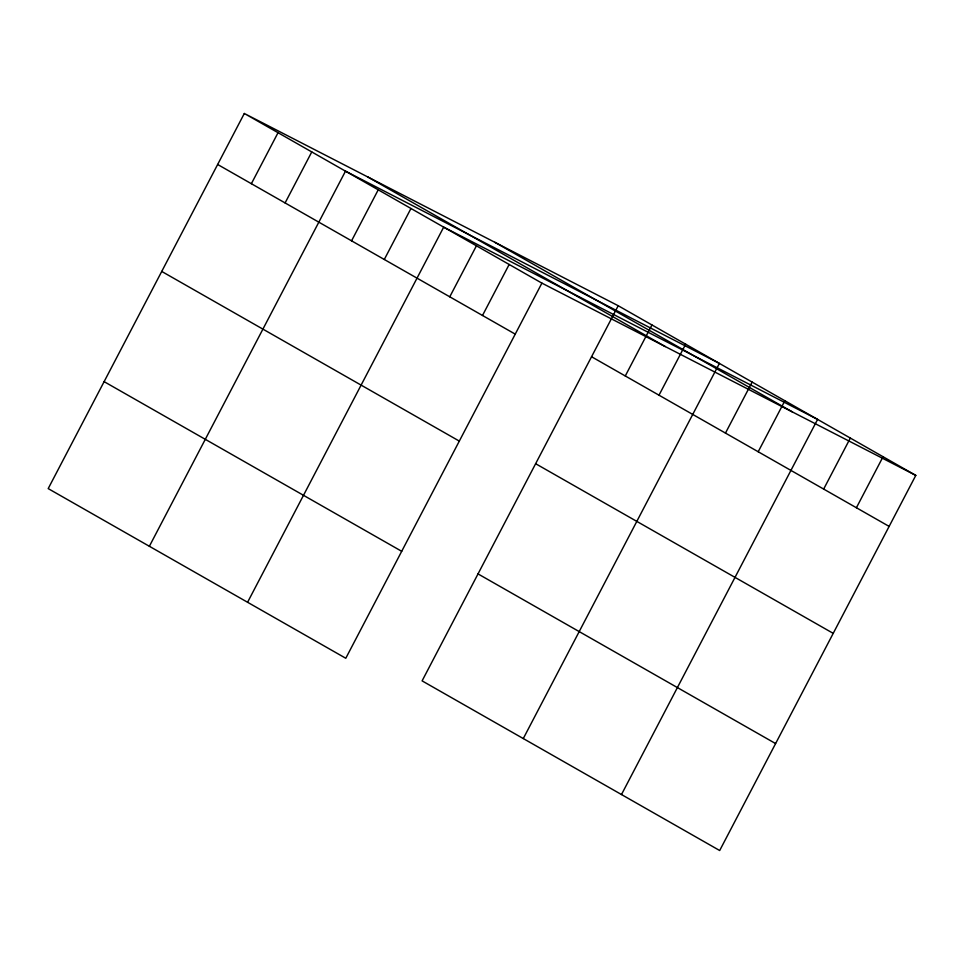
<?xml version="1.0" encoding="UTF-8"?>
<svg xmlns="http://www.w3.org/2000/svg" width="964" height="964" viewBox="0 0 964 964"><rect width="100%" height="100%" fill="white"/><g stroke="black" fill="none" stroke-linecap="round" stroke-linejoin="round"><path stroke-width="1.45" d="M244.314 113.475L48.2 488.603L345.787 658.267L541.901 283.127L244.314 113.475L618.213 305.733L915.8 475.397L719.686 850.525L422.099 680.873L618.213 305.733M251.375 183.702L278.042 132.695M285.103 202.934L311.77 151.926M149.372 546.287L345.498 171.158L719.397 363.416L523.283 738.557M351.559 240.819L378.225 189.824M384.299 259.485L410.965 208.477M247.579 602.271L443.693 227.143L817.593 419.412L621.479 794.541M449.766 296.816L476.433 245.808M482.494 315.481L509.161 264.473M625.274 375.972L651.941 324.964M659.002 395.192L685.669 344.196M725.47 433.089L752.125 382.081M758.198 451.755L784.865 400.747M823.666 489.073L850.332 438.066M856.406 507.739L883.06 456.731M541.901 283.127L915.8 475.397M494.833 242.289L792.408 411.953M367.706 176.918L665.281 346.582M591.559 356.74L889.133 526.404M217.647 164.483L515.234 334.134M535.635 463.708L833.221 633.36M161.735 271.438L459.31 441.102M478.024 573.905L775.598 743.569M104.124 381.648L401.699 551.3"/></g></svg>
